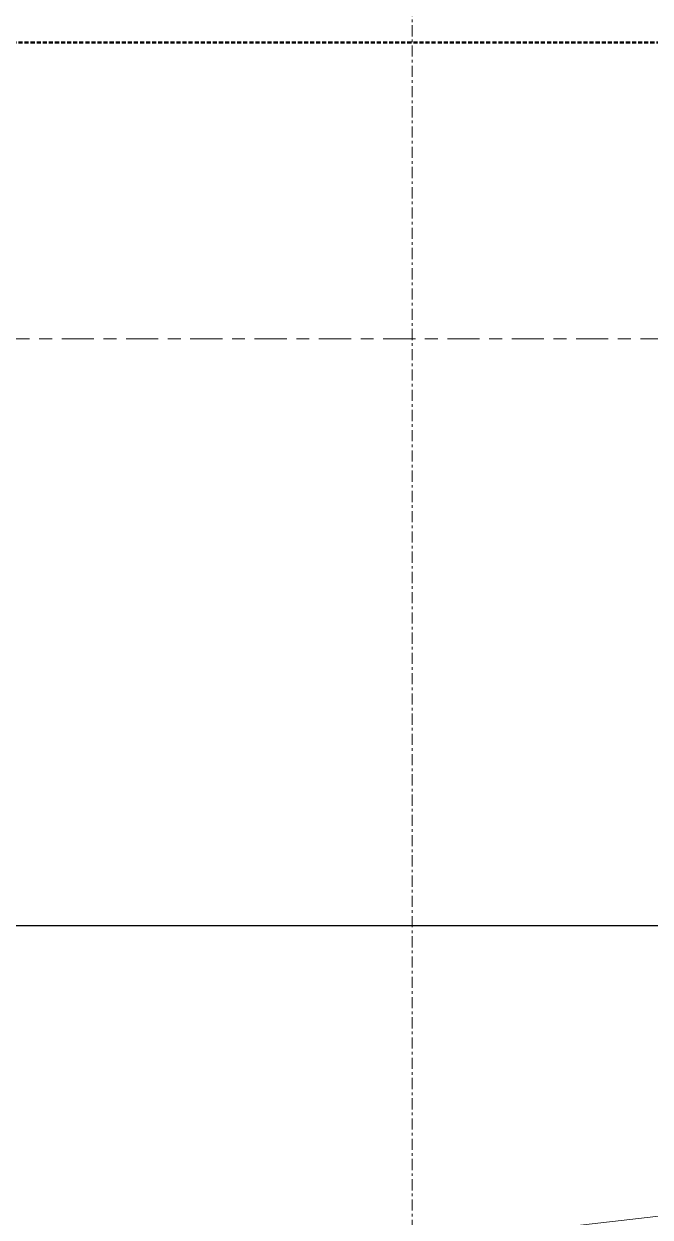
# Model space of a CAD drawing. Header units: millimetres. Extents: x 652554 to 1678317, y -308114 to 170803.
# Drawn here: x 746407 to 746717, y -94815 to -94225 of the extents above; entities that cross this region are included whole.
import ezdxf

# ---------------------------------------------------------------- set-up
doc = ezdxf.new("R2010")
doc.units = ezdxf.units.MM
for name, pattern in [('Centre', [31.75, 6.35, -4.7625, 15.875, -4.7625]), ('DPA_Grid _ Level 100', [10, 5.5, -1.6, 1.3, -1.6]), ('DPA_Hidden 50', [3, 2, -1])]:
    doc.linetypes.add(name, pattern=pattern)
for name, color, linetype, lineweight in [('A-ANNO-KEYN', 3, 'Continuous', 25), ('A-DETL-GENF', 2, 'Continuous', 35), ('A-FLOR-LEVL', 3, 'Continuous', 9), ('A-GLAZ-CURT', 2, 'Continuous', 9), ('S-GRID', 251, 'Continuous', 9)]:
    doc.layers.add(name, color=color, linetype=linetype, lineweight=lineweight)

# ---------------------------------------------------------------- blocks, each defined once
blk = doc.blocks.new('DPA_CP_Entrance Canopy Lower - Depth 4200-17959564-2241-01 ENTRANCE 2 ENLARGED ELEVATION 1')
at = {"layer": 'A-GLAZ-CURT'}
for p, q in [((-632690.53, 106128.73), (-634160.43, 105960.37)), ((-634160.43, 105960.37), (-632690.53, 106128.73))]:
    blk.add_line(p, q, dxfattribs=at)
blk = doc.blocks.new('DPA_CP_Entrance Canopy Lower - Depth 4200-V125-2241-01 ENTRANCE 2 ENLARGED ELEVATION 1')
at = {"layer": 'A-GLAZ-CURT'}
for p, q in [((-632690.53, 106128.73), (-634160.43, 105960.37)), ((-634160.43, 105960.37), (-632690.53, 106128.73))]:
    blk.add_line(p, q, dxfattribs=at)
blk = doc.blocks.new('DPA_CP_Entrance Canopy Lower - Depth 4200-V126-2241-01 ENTRANCE 2 ENLARGED ELEVATION 1')
at = {"layer": 'A-GLAZ-CURT'}
for p, q in [((-632690.53, 106128.73), (-634160.43, 105960.37)), ((-634160.43, 105960.37), (-632690.53, 106128.73))]:
    blk.add_line(p, q, dxfattribs=at)
blk = doc.blocks.new('DPA_AN_Callout - DPA_AN_Callout-15610008-2241-01 ENTRANCE 2 ENLARGED ELEVATION 1')
at = {"layer": 'A-DETL-GENF', "linetype": 'DPA_Hidden 50', "lineweight": 50}
blk.add_line((-636009.72, 106696.45), (-632790.53, 106696.45), dxfattribs=at)

msp = doc.modelspace()

# ---------------------------------------------------------------- linework, layer by layer
at = {"layer": 'A-ANNO-KEYN'}
msp.add_line((747428.6093, -94670.9447), (740211.809, -94670.9447), dxfattribs=at)
at = {"layer": 'A-FLOR-LEVL', "linetype": 'Centre'}
msp.add_line((741176.3131, -94381.019), (762971.0468, -94381.019), dxfattribs=at)
at = {"layer": 'S-GRID', "linetype": 'DPA_Grid _ Level 100'}
msp.add_line((746599.1726, -101341.5789), (746599.1726, -83981.5804), dxfattribs=at)

# ---------------------------------------------------------------- block references
at = {"layer": 'A-DETL-GENF'}
msp.add_blockref('DPA_AN_Callout - DPA_AN_Callout-15610008-2241-01 ENTRANCE 2 ENLARGED ELEVATION 1', (1379516.5465, -200931.019), dxfattribs=at)
at = {"layer": 'A-GLAZ-CURT'}
for name in ['DPA_CP_Entrance Canopy Lower - Depth 4200-17959564-2241-01 ENTRANCE 2 ENLARGED ELEVATION 1', 'DPA_CP_Entrance Canopy Lower - Depth 4200-V125-2241-01 ENTRANCE 2 ENLARGED ELEVATION 1', 'DPA_CP_Entrance Canopy Lower - Depth 4200-V125-2241-01 ENTRANCE 2 ENLARGED ELEVATION 1', 'DPA_CP_Entrance Canopy Lower - Depth 4200-V125-2241-01 ENTRANCE 2 ENLARGED ELEVATION 1', 'DPA_CP_Entrance Canopy Lower - Depth 4200-V125-2241-01 ENTRANCE 2 ENLARGED ELEVATION 1', 'DPA_CP_Entrance Canopy Lower - Depth 4200-V125-2241-01 ENTRANCE 2 ENLARGED ELEVATION 1', 'DPA_CP_Entrance Canopy Lower - Depth 4200-V125-2241-01 ENTRANCE 2 ENLARGED ELEVATION 1', 'DPA_CP_Entrance Canopy Lower - Depth 4200-V125-2241-01 ENTRANCE 2 ENLARGED ELEVATION 1', 'DPA_CP_Entrance Canopy Lower - Depth 4200-V126-2241-01 ENTRANCE 2 ENLARGED ELEVATION 1']:
    msp.add_blockref(name, (1379516.5465, -200931.019), dxfattribs=at)

doc.saveas('drawing.dxf')
